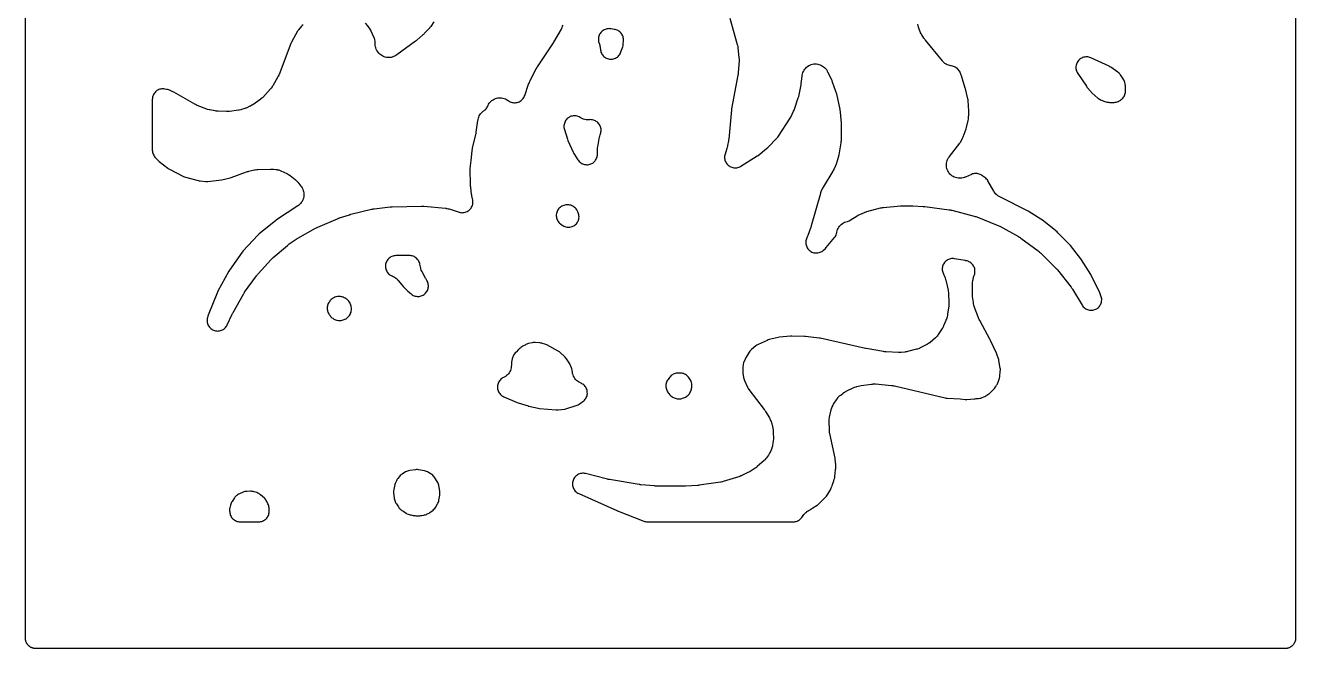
# Model space of a CAD drawing. Header units: millimetres. Extents: x 0 to 300, y 0 to 300.
# Drawn here: x -0.1 to 300.1, y -0.1 to 147.3 of the extents above; entities that cross this region are included whole.
import ezdxf

# ---------------------------------------------------------------- set-up
doc = ezdxf.new("R2010")
doc.units = ezdxf.units.MM
doc.layers.add('CUT', color=7, linetype='CONTINUOUS')

msp = doc.modelspace()

# ---------------------------------------------------------------- linework, layer by layer
at = {"layer": 'CUT'}
for points in [[(300.1485, 297.0131), (300.1485, 2.4114), (300.1339, 2.114), (300.1297, 2.0799), (300.102, 1.893), (300.1003, 1.8816), (300.099, 1.8729), (300.0988, 1.8714), (300.0917, 1.8394), (300.0401, 1.6336), (300.0303, 1.6036), (300.0302, 1.6033), (299.9584, 1.4029), (299.9456, 1.3737), (299.8932, 1.2629), (299.8922, 1.2608), (299.8547, 1.1814), (299.8388, 1.1531), (299.838, 1.1519), (299.8352, 1.1471), (299.8173, 1.1173), (299.7299, 0.9714), (299.7105, 0.9436), (299.6986, 0.9275), (299.6934, 0.9206), (299.6729, 0.8929), (299.5852, 0.7747), (299.562, 0.7475), (299.5181, 0.6991), (299.5145, 0.6951), (299.5139, 0.6945), (299.4969, 0.6757), (299.4223, 0.5933), (299.4104, 0.5818), (299.3946, 0.5666), (299.3171, 0.4964), (299.3158, 0.4953), (299.3012, 0.482), (299.2426, 0.4289), (299.2253, 0.4152), (299.2098, 0.4029), (299.0526, 0.2863), (299.0501, 0.2845), (299.0501, 0.2844), (299.048, 0.2829), (299.0479, 0.2828), (299.0096, 0.2581), (298.9887, 0.2456), (298.9747, 0.2372), (298.9376, 0.215), (298.8402, 0.1566), (298.7957, 0.1337), (298.6213, 0.0513), (298.5703, 0.031), (298.3936, -0.0322), (298.3417, -0.0472), (298.3357, -0.0489), (298.3186, -0.0532), (298.2281, -0.0759), (298.2192, -0.0781), (298.159, -0.0932), (298.0987, -0.1043), (298.0942, -0.1052), (297.9198, -0.131), (297.8482, -0.1372), (297.5872, -0.15), (297.0119, -0.15), (2.9618, -0.15), (2.4114, -0.15), (2.2186, -0.1405), (2.1042, -0.1348), (2.0883, -0.1324), (2.0591, -0.1281), (1.9774, -0.116), (1.9747, -0.1156), (1.8619, -0.0988), (1.7975, -0.0826), (1.778, -0.0777), (1.7689, -0.0755), (1.7343, -0.0668), (1.6243, -0.0392), (1.4997, 0.0054), (1.3937, 0.0434), (1.3382, 0.0697), (1.3008, 0.0874), (1.2913, 0.0919), (1.2733, 0.1004), (1.1723, 0.1482), (1.0572, 0.2172), (0.9622, 0.2742), (0.9402, 0.2906), (0.9193, 0.306), (0.8936, 0.3251), (0.8534, 0.3549), (0.7655, 0.4202), (0.7062, 0.4739), (0.6886, 0.4899), (0.6742, 0.5029), (0.664, 0.5122), (0.584, 0.5848), (0.5825, 0.5864), (0.577, 0.5925), (0.5754, 0.5943), (0.4907, 0.6877), (0.4195, 0.7663), (0.4166, 0.7702), (0.4163, 0.7706), (0.3809, 0.8184), (0.3353, 0.8799), (0.2736, 0.9631), (0.1992, 1.0873), (0.1477, 1.1732), (0.0961, 1.2823), (0.0847, 1.3065), (0.0838, 1.3085), (0.0837, 1.3086), (0.043, 1.3947), (-0.0101, 1.543), (-0.0395, 1.6253), (-0.058, 1.6991), (-0.0629, 1.7187), (-0.0679, 1.7388), (-0.0812, 1.7918), (-0.099, 1.863), (-0.129, 2.065), (-0.135, 2.1053), (-0.15, 2.4114), (-0.15, 2.9225), (-0.15, 297)], [(65.4905, 147.4019), (65.3097, 147.2394), (65.1456, 147.0601), (64.45, 146.2219), (64.3172, 146.0467), (64.2003, 145.8605), (62.7608, 143.3273), (62.6724, 143.1568), (62.5973, 142.98), (59.8232, 135.6778), (59.7681, 135.541), (59.7577, 135.5166), (59.6315, 135.2497), (59.6193, 135.2262), (59.5484, 135.0967), (58.3254, 132.9635), (58.2161, 132.7846), (58.1957, 132.7532), (57.948, 132.4151), (57.9242, 132.3863), (57.7866, 132.2281), (55.9548, 130.2391), (55.8082, 130.0885), (55.7813, 130.0624), (55.4639, 129.7872), (55.4343, 129.7643), (55.2645, 129.6404), (53.5885, 128.488), (53.4443, 128.3937), (53.4182, 128.3775), (53.1177, 128.2092), (53.0901, 128.1954), (52.9344, 128.1218), (52.1844, 127.7882), (52.0256, 127.7219), (51.9167, 127.6793), (51.755, 127.6203), (50.9737, 127.3556), (50.8005, 127.3015), (50.7693, 127.2926), (50.4161, 127.2099), (50.3842, 127.204), (50.205, 127.1756), (48.0931, 126.8927), (47.9283, 126.8744), (47.8987, 126.8717), (47.5675, 126.8569), (47.5378, 126.8569), (47.372, 126.8605), (45.4088, 126.9465), (45.1562, 126.9661), (44.9853, 126.9852), (44.7346, 127.0219), (43.4677, 127.251), (43.2946, 127.2866), (43.2638, 127.2936), (42.9235, 127.389), (42.8935, 127.399), (42.7271, 127.4586), (40.4778, 128.3245), (40.3447, 128.3787), (40.321, 128.3889), (40.0615, 128.5124), (40.0386, 128.5244), (39.9126, 128.5935), (34.9589, 131.4356), (34.7011, 131.5643), (33.7301, 131.9812), (33.4807, 132.0729), (33.223, 132.1377), (32.8292, 132.2146), (32.5868, 132.2497), (32.3423, 132.2609), (32.0977, 132.2482), (31.8556, 132.2115), (31.6183, 132.1514), (31.3879, 132.0684), (31.1668, 131.9632), (30.9571, 131.8369), (30.7606, 131.6907), (30.5795, 131.5259), (30.4153, 131.3443), (30.2697, 131.1474), (30.1441, 130.9373), (30.0396, 130.7158), (29.9572, 130.4852), (29.8978, 130.2477), (29.862, 130.0055), (29.85, 129.7609), (29.85, 122.2696), (29.85, 118.025), (29.85, 117.7875), (29.8634, 117.5286), (29.9037, 117.2724), (29.9702, 117.0217), (30.0623, 116.7793), (30.1791, 116.5478), (30.3192, 116.3296), (30.4811, 116.127), (31.1602, 115.3627), (31.3178, 115.2007), (31.4893, 115.0537), (33.4924, 113.4876), (33.688, 113.3493), (33.8959, 113.2303), (37.2327, 111.5277), (37.4695, 111.4219), (37.716, 111.3413), (40.6916, 110.5362), (40.9157, 110.4864), (41.1435, 110.4575), (42.4857, 110.3492), (42.7227, 110.3413), (42.9594, 110.356), (46.2349, 110.7154), (46.5947, 110.7818), (48.2854, 111.2239), (48.5097, 111.294), (52.1412, 112.6187), (52.3403, 112.6851), (52.4766, 112.7263), (52.6791, 112.7815), (53.9354, 113.0861), (54.1305, 113.1279), (54.1655, 113.1345), (54.561, 113.1867), (54.5965, 113.1895), (54.7959, 113.1998), (57.8004, 113.2748), (58.06, 113.2723), (58.236, 113.2645), (58.4949, 113.244), (59.1538, 113.1688), (59.3454, 113.1419), (59.3795, 113.1363), (59.7269, 113.0597), (60.0645, 112.9478), (60.0967, 112.9353), (60.2752, 112.8604), (61.6557, 112.2384), (61.7986, 112.1704), (61.8239, 112.1576), (62.0781, 112.0162), (62.3195, 111.8538), (62.3423, 111.8371), (62.4677, 111.7406), (63.6159, 110.8188), (63.7765, 110.6822), (63.8044, 110.6571), (64.1013, 110.3581), (64.1262, 110.33), (64.2616, 110.1684), (64.9827, 109.2571), (65.0927, 109.1109), (65.1117, 109.0843), (65.2937, 108.8015), (65.4338, 108.5286), (65.5466, 108.2432), (65.6311, 107.9483), (65.6864, 107.6465), (65.7121, 107.3408), (65.7079, 107.034), (65.6738, 106.7291), (65.6101, 106.4289), (65.5175, 106.1364), (65.3968, 105.8543), (65.2492, 105.5853), (65.0761, 105.332), (64.8792, 105.0968), (64.6602, 104.8818), (64.3984, 104.6707), (64.372, 104.6515), (64.2215, 104.5474), (59.2434, 101.279), (59.028, 101.1205), (55.0577, 97.8572), (54.8194, 97.6337), (51.3283, 93.9018), (51.1198, 93.6472), (48.0838, 89.3974), (47.9213, 89.1377), (45.3589, 84.4217), (45.2321, 84.1509), (43.0745, 78.7179), (42.9996, 78.5007), (42.9036, 78.1745), (42.8468, 77.9399), (42.8128, 77.7009), (42.802, 77.4597), (42.8146, 77.2186), (42.8503, 76.9798), (42.909, 76.7456), (42.9899, 76.5182), (43.0924, 76.2996), (43.2155, 76.0919), (43.3581, 75.8971), (43.5187, 75.7169), (43.6961, 75.5531), (43.8884, 75.4071), (44.0938, 75.2804), (44.3106, 75.174), (44.5366, 75.0891), (44.7697, 75.0264), (45.0078, 74.9864), (45.2486, 74.9696), (45.49, 74.9761), (45.7295, 75.0059), (45.9651, 75.0586), (46.1945, 75.1338), (46.4156, 75.2308), (46.6263, 75.3486), (46.8247, 75.4862), (47.0088, 75.6424), (47.1771, 75.8155), (47.3278, 76.0041), (47.4597, 76.2063), (47.5714, 76.4203), (48.7594, 78.9911), (48.8264, 79.1286), (48.8738, 79.221), (48.9463, 79.3557), (51.3801, 83.6619), (51.4878, 83.8407), (51.5643, 83.96), (51.6818, 84.1324), (54.5063, 88.041), (54.6333, 88.2068), (54.7227, 88.317), (54.8587, 88.4755), (57.9705, 91.9029), (58.1303, 92.0684), (58.2421, 92.1774), (58.4118, 92.3327), (61.7756, 95.2294), (61.9345, 95.3588), (62.0447, 95.4437), (62.2104, 95.5642), (63.8769, 96.7084), (64.0155, 96.7991), (64.1111, 96.8586), (64.2536, 96.9432), (68.4606, 99.3144), (68.6551, 99.4166), (68.7891, 99.4821), (68.9892, 99.5728), (73.7717, 101.5725), (73.9073, 101.6262), (74.0002, 101.6608), (74.1378, 101.7091), (76.4527, 102.4718), (76.5909, 102.5143), (76.6853, 102.5415), (76.825, 102.5787), (81.6987, 103.7772), (81.9274, 103.826), (82.0837, 103.8542), (82.315, 103.8886), (86.0869, 104.3295), (86.2598, 104.3456), (86.3775, 104.3539), (86.551, 104.362), (93.4796, 104.5264), (93.7035, 104.5251), (93.8554, 104.5196), (94.0787, 104.5049), (99.1722, 104.016), (99.3731, 103.9912), (99.4088, 103.9858), (99.8049, 103.904), (99.8398, 103.8948), (100.034, 103.838), (102.3819, 103.0818), (102.6207, 103.0177), (102.8646, 102.9776), (103.1113, 102.9617), (103.3584, 102.9703), (103.6034, 103.0032), (103.844, 103.0602), (104.0778, 103.1406), (104.3024, 103.2438), (104.5158, 103.3686), (104.7158, 103.5139), (104.9005, 103.6782), (105.0681, 103.86), (105.2169, 104.0575), (105.3454, 104.2686), (105.4525, 104.4915), (105.537, 104.7238), (105.5982, 104.9633), (105.6354, 105.2077), (105.6483, 105.4546), (105.6368, 105.7016), (105.6009, 105.9462), (105.4051, 106.9367), (105.3811, 107.0713), (105.3664, 107.163), (105.3472, 107.2983), (105.1351, 109.0252), (105.1166, 109.2155), (105.1074, 109.345), (105.0987, 109.536), (105.0223, 113.3056), (105.0234, 113.4003), (105.1983, 115.3018), (105.4525, 117.6295), (105.4858, 117.8651), (105.5135, 118.0242), (105.5617, 118.2571), (106.3994, 121.7457), (106.445, 121.9872), (106.829, 124.7648), (106.8574, 124.9397), (106.8632, 124.9708), (106.9381, 125.2879), (107.0334, 125.5694), (107.1548, 125.8406), (107.3013, 126.0992), (107.4715, 126.3428), (107.664, 126.5692), (107.877, 126.7764), (108.1086, 126.9627), (108.2216, 127.0371), (108.4242, 127.1858), (108.611, 127.3541), (108.7799, 127.5403), (108.9292, 127.7426), (109.0575, 127.9588), (109.1634, 128.1868), (109.2204, 128.3277), (109.3609, 128.5969), (109.5267, 128.8512), (109.7162, 129.0884), (109.9277, 129.3062), (110.1593, 129.5026), (110.4087, 129.6757), (110.6736, 129.824), (110.9516, 129.9461), (111.2401, 130.0407), (111.5364, 130.1071), (111.8376, 130.1447), (112.1411, 130.153), (112.444, 130.132), (112.7435, 130.0819), (113.0367, 130.0031), (113.321, 129.8965), (113.5936, 129.7629), (113.8521, 129.6037), (114.0218, 129.475), (114.2272, 129.3348), (114.4456, 129.2157), (114.6746, 129.1189), (114.9122, 129.0453), (115.1559, 128.9957), (115.4033, 128.9705), (115.652, 128.97), (115.8995, 128.9943), (116.1434, 129.043), (116.3812, 129.1157), (116.6106, 129.2117), (116.8293, 129.33), (117.0353, 129.4695), (117.2263, 129.6287), (117.4006, 129.8061), (117.5564, 129.9999), (117.6921, 130.2083), (117.8065, 130.4291), (117.8984, 130.6602), (118.8212, 133.3663), (118.9181, 133.6199), (118.99, 133.7895), (119.105, 134.0354), (120.6236, 136.9991), (120.7269, 137.1873), (120.8007, 137.313), (120.9146, 137.4949), (124.6852, 143.1507), (124.7012, 143.175), (124.7041, 143.1794), (124.7684, 143.2838), (126.5774, 146.3902), (126.6752, 146.5757), (126.7572, 146.7687), (126.8686, 147.0652), (126.9586, 147.2816)], [(96.4316, 148.0951), (95.7194, 147.0376), (95.6311, 146.9121), (95.6148, 146.89), (95.4233, 146.6505), (95.4053, 146.6297), (95.3023, 146.516), (94.237, 145.387), (94.0926, 145.242), (93.9918, 145.1463), (93.8397, 145.0094), (92.3843, 143.7704), (92.2749, 143.6808), (92.1995, 143.6213), (92.0868, 143.5359), (87.6339, 140.2902), (87.4819, 140.1851), (87.4543, 140.1669), (87.1613, 139.9948), (86.8799, 139.8649), (86.587, 139.7632), (86.2856, 139.6909), (86.0051, 139.6523), (85.9941, 139.6515), (85.9826, 139.6507), (85.9634, 139.6493), (85.9467, 139.6481), (85.9424, 139.6478), (85.9274, 139.6467), (85.768, 139.6406), (85.522, 139.6466), (85.2217, 139.6829), (84.9263, 139.7478), (84.6386, 139.8409), (84.3611, 139.9611), (84.0964, 140.1075), (83.847, 140.2786), (83.6152, 140.4729), (83.4032, 140.6885), (83.2128, 140.9235), (83.1536, 141.0129), (83.0097, 141.2089), (82.9396, 141.2871), (82.9071, 141.3434), (82.7791, 141.6257), (82.6795, 141.9193), (82.6094, 142.2212), (82.5693, 142.5286), (82.5587, 142.8682), (82.5602, 142.9503), (82.559, 142.9503), (82.5523, 143.2032), (82.5145, 143.4774), (82.4238, 143.9426), (82.3548, 144.2146), (82.2557, 144.4772), (81.6257, 145.8989), (81.5114, 146.1252), (81.3747, 146.3388), (80.9437, 146.9425), (80.7963, 147.1294), (80.2573, 147.7499)], [(166.3909, 148.9791), (168.1609, 142.7318), (168.2013, 142.5765), (168.208, 142.5485), (168.2687, 142.2335), (168.2729, 142.2051), (168.2931, 142.0459), (168.553, 139.5778), (168.5666, 139.4144), (168.5684, 139.3851), (168.5741, 139.0573), (168.5733, 139.0279), (168.5654, 138.8641), (168.3708, 136.0915), (168.3495, 135.8763), (168.3308, 135.7306), (168.297, 135.5169), (166.7963, 127.5174), (166.7644, 127.2898), (166.1171, 120.3874), (166.0991, 120.2305), (166.0846, 120.1242), (166.06, 119.9683), (165.8554, 118.8294), (165.8032, 118.5854), (165.7622, 118.4211), (165.6938, 118.1811), (165.2595, 116.8291), (165.1963, 116.5934), (165.1564, 116.3526), (165.1402, 116.109), (165.1477, 115.865), (165.1791, 115.623), (165.2339, 115.3851), (165.3116, 115.1537), (165.4115, 114.931), (165.5326, 114.7191), (165.6739, 114.5201), (165.8339, 114.3357), (166.0111, 114.1679), (166.2038, 114.0181), (166.4102, 113.8878), (166.6283, 113.7783), (166.8561, 113.6905), (167.0914, 113.6254), (167.3318, 113.5836), (167.5752, 113.5654), (167.8193, 113.571), (168.0616, 113.6004), (168.2999, 113.6533), (168.5319, 113.7291), (168.7554, 113.8273), (168.9682, 113.9467), (172.8385, 116.3744), (173.0548, 116.5266), (175.0922, 118.1279), (175.3462, 118.3572), (177.5711, 120.6622), (177.7253, 120.8377), (177.8625, 121.0269), (180.6567, 125.2849), (180.8258, 125.5863), (181.4805, 126.9684), (181.5846, 127.2236), (182.5805, 130.1116), (182.666, 130.4238), (183.2441, 133.24), (183.2806, 133.473), (183.4743, 135.2586), (183.499, 135.4429), (183.5042, 135.4757), (183.5746, 135.8102), (183.6686, 136.1075), (183.7917, 136.3941), (183.9426, 136.667), (184.1197, 136.9237), (184.3214, 137.1615), (184.5457, 137.3782), (184.7903, 137.5716), (185.0529, 137.7399), (185.3308, 137.8813), (185.6214, 137.9944), (185.9218, 138.0783), (186.229, 138.132), (186.54, 138.1549), (186.8517, 138.147), (187.1611, 138.1083), (187.4652, 138.039), (187.7609, 137.94), (188.0454, 137.8122), (188.3158, 137.6569), (188.5695, 137.4755), (188.8039, 137.2699), (189.0169, 137.0421), (189.2062, 136.7943), (189.3859, 136.5035), (189.4019, 136.4744), (189.4876, 136.3093), (190.3906, 134.4593), (190.4765, 134.2702), (190.5312, 134.1402), (190.6065, 133.9467), (191.411, 131.6962), (191.4849, 131.4661), (191.5301, 131.3084), (191.5891, 131.074), (192.3925, 127.384), (192.4364, 127.1454), (192.4609, 126.9826), (192.4893, 126.7416), (192.7115, 124.1324), (192.7222, 123.9585), (192.7268, 123.8402), (192.7294, 123.6661), (192.7015, 120.1629), (192.6973, 120.0144), (192.6961, 119.9878), (192.6702, 119.6918), (192.6668, 119.6654), (192.6451, 119.5184), (192.1654, 116.6646), (192.1163, 116.4216), (192.0775, 116.2579), (192.0124, 116.0187), (191.674, 114.9199), (191.6177, 114.7513), (191.5767, 114.6377), (191.5124, 114.4719), (191.0476, 113.3526), (190.9913, 113.2239), (190.9808, 113.201), (190.854, 112.9505), (190.8418, 112.9285), (190.7714, 112.8069), (188.4715, 108.9996), (188.3358, 108.7422), (187.9357, 107.8628), (187.8636, 107.687), (187.8052, 107.5064), (185.6534, 99.8808), (185.6161, 99.7568), (185.5892, 99.6728), (185.5475, 99.5499), (184.8465, 97.5941), (184.7742, 97.4082), (184.7604, 97.3753), (184.5868, 97.0164), (184.4901, 96.7884), (184.4164, 96.5519), (184.3665, 96.3092), (184.3409, 96.0628), (184.3398, 95.8151), (184.3632, 95.5685), (184.4109, 95.3255), (184.4824, 95.0883), (184.577, 94.8594), (184.6938, 94.6409), (184.8316, 94.4351), (184.9892, 94.244), (185.1649, 94.0694), (185.357, 93.913), (185.5636, 93.7764), (185.7828, 93.6609), (186.0123, 93.5677), (186.2499, 93.4976), (186.4932, 93.4514), (186.74, 93.4295), (186.9877, 93.4322), (187.2339, 93.4593), (187.4762, 93.5107), (187.7123, 93.5858), (187.9397, 93.6838), (188.1564, 93.804), (188.36, 93.9449), (188.5488, 94.1054), (188.9872, 94.5171), (189.1968, 94.7397), (191.1363, 97.069), (191.2949, 97.2813), (191.43, 97.5093), (191.5403, 97.7502), (191.6245, 98.0015), (191.6815, 98.2602), (191.6949, 98.341), (191.7009, 98.3727), (191.7786, 98.6952), (191.8774, 98.9812), (192.0032, 99.2564), (192.155, 99.5183), (192.3311, 99.7644), (192.5302, 99.9924), (192.7502, 100.2002), (192.9891, 100.3859), (193.2448, 100.5477), (193.5149, 100.6843), (193.7969, 100.7942), (194.174, 100.9009), (194.1735, 100.9026), (194.3585, 100.9564), (194.615, 101.0631), (194.858, 101.1976), (196.4658, 102.2077), (196.7025, 102.3446), (196.8663, 102.4316), (197.1122, 102.5509), (198.1942, 103.0277), (198.3311, 103.0848), (198.3558, 103.0946), (198.6358, 103.1923), (198.6612, 103.2001), (198.8039, 103.2406), (202.0442, 104.0917), (202.1905, 104.127), (202.2168, 104.1328), (202.5131, 104.1857), (202.5398, 104.1894), (202.6893, 104.2068), (206.7069, 104.595), (206.908, 104.6089), (207.0448, 104.6148), (207.2463, 104.6179), (209.4481, 104.5932), (209.5283, 104.5915), (209.5828, 104.5897), (209.6629, 104.5862), (212.1171, 104.4536), (212.268, 104.4424), (212.3703, 104.4327), (212.5206, 104.4154), (218.2802, 103.6349), (218.5006, 103.5983), (218.6495, 103.569), (218.8674, 103.5194), (224.1762, 102.1418), (224.3948, 102.0779), (224.5417, 102.0301), (224.7559, 101.9531), (229.6245, 100.0349), (229.8468, 99.9389), (229.9955, 99.8689), (230.2111, 99.7587), (234.6487, 97.3084), (234.8642, 97.1799), (235.0074, 97.0878), (235.2138, 96.9451), (239.2852, 93.9243), (239.4857, 93.7646), (239.618, 93.6516), (239.8071, 93.4786), (243.4244, 89.935), (243.5943, 89.7573), (243.7056, 89.633), (243.8634, 89.4446), (247.0623, 85.3615), (247.2006, 85.1731), (247.2905, 85.0423), (247.4169, 84.8457), (249.6636, 81.0964), (249.801, 80.8908), (249.9581, 80.6998), (250.1333, 80.5253), (250.3249, 80.3689), (250.531, 80.2322), (250.7496, 80.1165), (250.9785, 80.0231), (251.2156, 79.9526), (251.4585, 79.906), (251.7047, 79.8836), (251.952, 79.8856), (252.1979, 79.912), (252.44, 79.9626), (252.6759, 80.0369), (252.9033, 80.1341), (253.1199, 80.2533), (253.3238, 80.3933), (253.5128, 80.5528), (253.6851, 80.7302), (253.8391, 80.9237), (253.9731, 81.1315), (254.086, 81.3515), (254.1767, 81.5816), (254.2441, 81.8196), (254.2877, 82.063), (254.307, 82.3095), (254.3019, 82.5568), (254.2724, 82.8023), (254.2187, 83.0437), (254.1415, 83.2787), (253.8655, 83.9965), (253.7654, 84.2227), (251.8052, 88.1196), (251.7042, 88.3011), (249.5489, 91.823), (249.378, 92.068), (246.9168, 95.1825), (246.7402, 95.383), (243.9754, 98.2021), (243.766, 98.3927), (240.7318, 100.8554), (240.5183, 101.0107), (237.1756, 103.1824), (236.9387, 103.3185), (230.2404, 106.6942), (230.0788, 106.7806), (230.0503, 106.7968), (229.7658, 106.977), (229.5234, 107.166), (229.3007, 107.3777), (229.0997, 107.6102), (228.9053, 107.8853), (228.8877, 107.9129), (228.7932, 108.0699), (227.4228, 110.4778), (227.2754, 110.7068), (227.1039, 110.9185), (226.9104, 111.1102), (226.6972, 111.2797), (225.9871, 111.7838), (225.7896, 111.9105), (225.5811, 112.0181), (225.3634, 112.1058), (225.1385, 112.1726), (224.9083, 112.218), (224.6748, 112.2416), (224.4402, 112.2433), (224.2064, 112.2229), (223.9756, 112.1807), (223.7497, 112.1171), (223.5308, 112.0325), (222.0939, 111.3985), (221.9226, 111.328), (221.8917, 111.3161), (221.568, 111.2101), (221.2647, 111.1429), (220.9562, 111.106), (220.6456, 111.0998), (220.3359, 111.1242), (220.0301, 111.179), (219.7312, 111.2638), (219.4421, 111.3776), (219.1657, 111.5194), (218.9046, 111.6878), (218.6614, 111.8812), (218.4385, 112.0976), (218.238, 112.3349), (218.0619, 112.5908), (217.9119, 112.8629), (217.7895, 113.1485), (217.6959, 113.4447), (217.632, 113.7487), (217.5984, 114.0576), (217.5954, 114.3682), (217.6231, 114.6777), (217.6811, 114.9829), (217.769, 115.2809), (217.8859, 115.5687), (218.0307, 115.8436), (218.2182, 116.1278), (218.2529, 116.1751), (218.3124, 116.254), (220.7489, 119.399), (220.8696, 119.5689), (220.9757, 119.7484), (221.4333, 120.6015), (221.5802, 120.9302), (222.2633, 122.8122), (222.3487, 123.1005), (222.7312, 124.7506), (222.7851, 125.0843), (222.9211, 126.5503), (222.9317, 126.7628), (222.9242, 126.9754), (222.7295, 129.4736), (222.7063, 129.6706), (222.6675, 129.8651), (222.1, 132.2199), (222.0924, 132.2507), (222.0911, 132.2557), (222.0553, 132.3822), (221.146, 135.3039), (221.1351, 135.3381), (221.1331, 135.3441), (221.0824, 135.4847), (220.838, 136.1041), (220.7349, 136.3315), (220.6096, 136.5474), (220.4634, 136.7498), (220.2977, 136.9366), (220.1142, 137.106), (219.9148, 137.2562), (219.7013, 137.3857), (219.476, 137.4933), (219.2411, 137.5779), (218.9989, 137.6387), (218.7519, 137.675), (218.6711, 137.6827), (218.3678, 137.7424), (218.0719, 137.8315), (217.7861, 137.9493), (217.5132, 138.0946), (217.256, 138.2659), (217.0168, 138.4617), (216.7769, 138.701), (216.7548, 138.7254), (216.6342, 138.8648), (212.6307, 143.7329), (212.4795, 143.9297), (212.3813, 144.0666), (212.2435, 144.2729), (211.7582, 145.0541), (211.6719, 145.2003), (211.6571, 145.2268), (211.5048, 145.5301), (211.4924, 145.5578), (211.4268, 145.7143), (211.0645, 146.6353), (210.9954, 146.8259), (210.984, 146.8602), (210.8858, 147.2196), (210.8271, 147.5874)]]:
    msp.add_lwpolyline(points, dxfattribs=at)
for points in [[(137.357, 146.4507), (137.1144, 146.3929), (136.8788, 146.3112), (136.6525, 146.2064), (136.4377, 146.0796), (136.2367, 145.932), (136.0514, 145.7652), (135.8836, 145.5807), (135.735, 145.3804), (135.6071, 145.1663), (135.5012, 144.9405), (135.4183, 144.7053), (135.3593, 144.463), (135.3247, 144.216), (135.3148, 143.9668), (135.3299, 143.7179), (135.3696, 143.4717), (135.4338, 143.2307), (135.4952, 143.0389), (135.5552, 142.8346), (135.6231, 142.5676), (135.6625, 142.3849), (135.7107, 142.1136), (135.8091, 141.4096), (135.8557, 141.1655), (135.9263, 140.9272), (136.0202, 140.6972), (136.1365, 140.4775), (136.2739, 140.2706), (136.4313, 140.0783), (136.607, 139.9025), (136.7992, 139.7451), (137.0062, 139.6075), (137.2257, 139.4912), (137.4558, 139.3972), (137.694, 139.3265), (137.9381, 139.2799), (138.1856, 139.2577), (138.434, 139.2601), (138.681, 139.2872), (138.9241, 139.3387), (139.1609, 139.4141), (139.389, 139.5126), (139.6063, 139.6333), (139.8104, 139.775), (139.9995, 139.9362), (140.1717, 140.1154), (140.3252, 140.3108), (140.4585, 140.5204), (140.5704, 140.7423), (140.6597, 140.9742), (141.0709, 142.2235), (141.1467, 142.51), (141.188, 142.8035), (141.2551, 143.6333), (141.263, 143.8724), (141.2479, 144.1112), (141.2101, 144.3474), (141.1499, 144.5789), (141.0679, 144.8036), (140.9648, 145.0195), (140.8414, 145.2244), (140.6991, 145.4167), (140.5391, 145.5945), (140.3627, 145.7562), (140.1718, 145.9002), (139.9679, 146.0254), (139.753, 146.1305), (139.5291, 146.2146), (139.2981, 146.2769), (139.0622, 146.3169), (138.6802, 146.3629), (138.3482, 146.4354), (138.1022, 146.4764), (137.8534, 146.4927), (137.6041, 146.4841)], [(250.7833, 139.8084), (250.5336, 139.8043), (250.2856, 139.7754), (250.0416, 139.7218), (249.8043, 139.6442), (249.5758, 139.5433), (249.3586, 139.4201), (249.1547, 139.2758), (248.9663, 139.1119), (248.7951, 138.93), (248.643, 138.732), (248.5113, 138.5198), (248.4015, 138.2954), (248.3147, 138.0613), (248.2516, 137.8197), (248.2129, 137.5729), (248.1991, 137.3236), (248.2102, 137.0741), (248.2461, 136.8269), (248.3065, 136.5846), (248.3908, 136.3495), (248.4981, 136.124), (248.6274, 135.9103), (250.6838, 132.8662), (250.8297, 132.6715), (251.72, 131.5959), (251.8483, 131.4525), (251.9872, 131.3194), (253.3779, 130.0865), (253.5635, 129.9371), (253.7625, 129.806), (253.9731, 129.6945), (254.1933, 129.6035), (255.3154, 129.2016), (255.521, 129.1378), (255.7314, 129.0919), (255.9449, 129.0642), (256.16, 129.0551), (257.2195, 129.0558), (257.4806, 129.0696), (257.7389, 129.1106), (257.9915, 129.1784), (258.2356, 129.2722), (258.4686, 129.391), (258.6878, 129.5335), (258.891, 129.6981), (259.1195, 129.9039), (259.2905, 130.0735), (259.4444, 130.2589), (259.5798, 130.4582), (259.6953, 130.6696), (259.79, 130.8911), (259.8629, 131.1208), (259.9133, 131.3564), (259.9409, 131.5957), (259.9452, 131.8366), (259.9118, 132.9481), (259.891, 133.2033), (259.8443, 133.455), (259.7667, 133.7792), (259.7048, 133.9944), (259.624, 134.2033), (259.5248, 134.404), (259.408, 134.5951), (258.77, 135.5411), (258.632, 135.7266), (258.4775, 135.8985), (258.3077, 136.0554), (258.1243, 136.196), (256.4442, 137.3639), (256.2604, 137.4801), (256.0673, 137.5799), (251.7491, 139.5786), (251.5175, 139.672), (251.2777, 139.7419), (251.0322, 139.7875)], [(130.3325, 125.7928), (130.0954, 125.8458), (129.8542, 125.8755), (129.6112, 125.8816), (129.3689, 125.8642), (129.1293, 125.8232), (128.8949, 125.7593), (128.6678, 125.6728), (128.4501, 125.5647), (128.244, 125.436), (128.0513, 125.2879), (127.874, 125.1218), (127.7136, 124.9392), (127.5716, 124.7419), (127.4495, 124.5318), (127.3484, 124.3108), (127.2692, 124.0811), (127.2127, 123.8447), (127.1795, 123.604), (127.1697, 123.3612), (127.1836, 123.1186), (127.2209, 122.8784), (127.2814, 122.6431), (127.996, 120.3347), (128.1116, 120.0321), (129.388, 117.2479), (129.5473, 116.954), (130.4863, 115.4686), (130.6288, 115.266), (130.7908, 115.0785), (130.9705, 114.9079), (131.1662, 114.756), (131.376, 114.6242), (131.5978, 114.5138), (131.8294, 114.4259), (132.0686, 114.3614), (132.313, 114.3208), (132.5603, 114.3046), (132.8079, 114.313), (133.0534, 114.3459), (133.2945, 114.4029), (133.5288, 114.4835), (133.754, 114.5869), (133.9678, 114.712), (134.1682, 114.8577), (134.3531, 115.0226), (134.5209, 115.2049), (134.6697, 115.4029), (134.7983, 115.6147), (134.9052, 115.8382), (134.9895, 116.0712), (135.0504, 116.3113), (135.0871, 116.5563), (135.0995, 116.8038), (135.0997, 117.7826), (135.1035, 117.9508), (135.1049, 117.9809), (135.1351, 118.316), (135.1392, 118.3458), (135.1655, 118.512), (135.5987, 120.896), (135.6331, 121.0633), (135.6399, 121.0931), (135.7239, 121.3956), (135.7943, 121.5814), (135.8691, 121.8123), (135.9212, 122.0494), (135.95, 122.2904), (135.9554, 122.5331), (135.9372, 122.7751), (135.8956, 123.0142), (135.831, 123.2482), (135.744, 123.4748), (135.6354, 123.6919), (135.5063, 123.8974), (135.3579, 124.0895), (135.1916, 124.2663), (135.0089, 124.4261), (134.8116, 124.5674), (134.6015, 124.6889), (134.3806, 124.7895), (134.151, 124.8682), (133.9148, 124.9242), (133.6743, 124.9571), (133.4318, 124.9665), (133.1895, 124.9524), (132.9973, 124.9318), (132.6978, 124.9283), (132.3993, 124.9533), (132.1045, 125.0067), (131.8161, 125.0878), (131.5367, 125.196), (131.2689, 125.3303), (130.9978, 125.5003), (130.7859, 125.6193), (130.5635, 125.7171)], [(126.8792, 104.6036), (126.6563, 104.4947), (126.4453, 104.3642), (126.2482, 104.2134), (126.067, 104.0438), (125.9036, 103.8572), (125.7594, 103.6552), (125.636, 103.4399), (125.5345, 103.2135), (125.456, 102.9781), (125.4012, 102.7361), (125.3707, 102.4899), (125.3647, 102.2418), (125.3833, 101.9944), (125.4264, 101.75), (125.4935, 101.5112), (125.5839, 101.2801), (125.6968, 101.0591), (125.831, 100.8505), (125.9853, 100.6561), (126.1581, 100.478), (126.3476, 100.3179), (126.7195, 100.0343), (126.9249, 99.8932), (127.1433, 99.7733), (127.3725, 99.6758), (127.6104, 99.6015), (127.8545, 99.5513), (128.1023, 99.5256), (128.3515, 99.5247), (128.5995, 99.5486), (128.8439, 99.5971), (129.0823, 99.6697), (129.3122, 99.7657), (129.5315, 99.884), (129.7379, 100.0237), (129.9293, 100.1831), (130.104, 100.3608), (130.26, 100.5551), (130.396, 100.7639), (130.5105, 100.9852), (130.6024, 101.2168), (130.6709, 101.4564), (130.7151, 101.7016), (130.7347, 101.95), (130.7294, 102.1991), (130.6994, 102.4464), (130.6449, 102.6896), (130.5665, 102.9261), (130.4649, 103.1536), (130.3172, 103.4446), (130.1925, 103.6624), (130.0466, 103.8666), (129.881, 104.0551), (129.6973, 104.2261), (129.4973, 104.3779), (129.2832, 104.5088), (129.057, 104.6175), (128.821, 104.7031), (128.5777, 104.7645), (128.3294, 104.8013), (128.0787, 104.8129), (127.9218, 104.8045), (127.9217, 104.8063), (127.9196, 104.8061), (127.8447, 104.8056), (127.597, 104.7914), (127.3519, 104.7527), (127.1119, 104.6899)], [(87.8226, 87.1189), (87.8449, 87.0944), (87.9662, 86.9537), (89.2163, 85.4305), (89.4531, 85.1795), (89.8814, 84.7841), (89.9222, 84.7414), (90.2992, 84.3985), (90.9366, 83.8101), (91.1245, 83.653), (91.327, 83.515), (91.5419, 83.3974), (91.7674, 83.3015), (92.0011, 83.2281), (92.2409, 83.1779), (92.4845, 83.1515), (92.7295, 83.149), (92.9735, 83.1705), (93.2143, 83.2158), (93.4495, 83.2844), (93.6768, 83.3758), (93.8941, 83.4889), (94.0993, 83.6228), (94.2904, 83.7761), (94.4656, 83.9474), (94.6231, 84.135), (94.7616, 84.3371), (94.8796, 84.5518), (94.976, 84.777), (95.0499, 85.0106), (95.1006, 85.2503), (95.1276, 85.4938), (95.1306, 85.7388), (95.1097, 85.9829), (95.0649, 86.2237), (94.9968, 86.4591), (94.9059, 86.6866), (94.7933, 86.9042), (94.6599, 87.1096), (94.5806, 87.2195), (94.4859, 87.3605), (94.4141, 87.4754), (93.643, 88.9572), (93.5743, 89.0961), (93.5625, 89.1213), (93.4523, 89.384), (93.3642, 89.6549), (93.3567, 89.6816), (93.318, 89.8316), (93.1583, 90.5077), (93.1152, 90.7473), (93.0621, 90.9788), (92.9872, 91.2041), (92.8914, 91.4214), (92.7753, 91.6286), (92.6401, 91.8238), (92.487, 92.0053), (92.3174, 92.1715), (92.1328, 92.3208), (91.9348, 92.4519), (91.7253, 92.5637), (91.5061, 92.6551), (91.2793, 92.7253), (91.0468, 92.7736), (90.8108, 92.7997), (90.2556, 92.8344), (90.2186, 92.8364), (90.2118, 92.8367), (90.0557, 92.8393), (89.0196, 92.8239), (88.8909, 92.8259), (88.6903, 92.8191), (87.4419, 92.8006), (87.198, 92.785), (86.9567, 92.7457), (86.7205, 92.683), (86.4915, 92.5976), (86.2719, 92.4902), (86.0639, 92.3618), (85.8694, 92.2138), (85.6903, 92.0475), (85.5283, 91.8645), (85.3849, 91.6665), (85.2615, 91.4555), (85.1594, 91.2334), (85.0794, 91.0025), (85.0224, 90.7648), (84.9888, 90.5227), (84.979, 90.2785), (84.9932, 90.0345), (85.0311, 89.793), (85.0923, 89.5564), (85.1765, 89.3269), (85.2826, 89.1067), (85.4097, 88.8979), (85.5566, 88.7026), (85.7218, 88.5225), (85.9039, 88.3594), (86.101, 88.2149), (86.3113, 88.0903), (86.5327, 87.9868), (86.8052, 87.8754), (87.0804, 87.7296), (87.3398, 87.5573), (87.5809, 87.3601)], [(131.3208, 41.2959), (131.0778, 41.2482), (130.8406, 41.1766), (130.6118, 41.082), (130.3934, 40.9651), (130.1877, 40.8272), (129.9966, 40.6697), (129.822, 40.494), (129.6657, 40.3019), (129.5292, 40.0953), (129.4137, 39.8761), (129.3206, 39.6467), (129.2505, 39.4091), (129.2044, 39.1658), (129.1825, 38.9191), (129.1852, 38.6714), (129.2123, 38.4252), (129.2637, 38.1829), (129.3388, 37.9469), (129.4368, 37.7195), (129.5569, 37.5029), (129.6979, 37.2992), (129.8583, 37.1105), (130.0366, 36.9386), (130.231, 36.7852), (130.4396, 36.6517), (130.6605, 36.5396), (139.7076, 32.4957), (139.7711, 32.4684), (139.7852, 32.4626), (139.8324, 32.4436), (146.0341, 30.0213), (146.2545, 29.9469), (146.4809, 29.8932), (146.7113, 29.8608), (146.9437, 29.85), (173.9147, 29.85), (176.5601, 29.85), (181.4058, 29.85), (181.6422, 29.8612), (181.8765, 29.8947), (182.1066, 29.9502), (182.3304, 30.0273), (182.5459, 30.1251), (182.7512, 30.2429), (182.9445, 30.3796), (183.1239, 30.5339), (183.2879, 30.7046), (183.4351, 30.8899), (183.5641, 31.0884), (183.7177, 31.3512), (183.896, 31.5979), (184.0974, 31.8263), (184.3198, 32.0341), (184.5846, 32.2372), (184.6113, 32.2557), (184.7629, 32.3555), (184.8857, 32.432), (185.1529, 32.5581), (185.3729, 32.6757), (185.58, 32.8147), (185.9932, 33.1227), (187.0155, 33.7603), (187.1855, 33.8763), (187.3454, 34.0059), (187.4941, 34.1482), (189.2212, 35.9433), (189.3904, 36.1383), (189.5385, 36.3498), (190.0443, 37.1574), (190.1773, 37.3984), (190.283, 37.6525), (190.3649, 37.8845), (190.5639, 38.3226), (190.6863, 38.6515), (190.9401, 39.5149), (191.0943, 39.952), (191.1758, 40.2355), (191.2234, 40.5266), (191.3889, 42.1266), (191.4021, 42.1955), (191.4392, 42.4688), (191.4438, 42.6573), (191.4551, 42.7674), (191.4684, 43.0355), (191.4528, 43.3034), (191.2982, 44.6805), (191.2589, 44.9224), (190.015, 50.7625), (189.9837, 50.9275), (189.9788, 50.9572), (189.9385, 51.2905), (189.9362, 51.3205), (189.9273, 51.4882), (189.8604, 53.6687), (189.8589, 53.8276), (189.8592, 53.856), (189.875, 54.1476), (189.9154, 54.4368), (189.9205, 54.4647), (189.9524, 54.6203), (190.3342, 56.3005), (190.386, 56.5023), (190.3954, 56.5348), (190.4891, 56.8012), (190.5713, 57.0142), (190.5871, 57.0516), (190.7897, 57.4605), (190.8099, 57.4958), (190.9295, 57.6903), (191.7686, 58.966), (191.8288, 59.0478), (191.9399, 59.1913), (191.9603, 59.2165), (192.1831, 59.4648), (192.4288, 59.6905), (192.4537, 59.7112), (192.596, 59.8239), (193.2225, 60.2962), (193.3723, 60.4035), (193.3995, 60.422), (193.7139, 60.6137), (193.7428, 60.6295), (193.9067, 60.7135), (195.7038, 61.5804), (195.8715, 61.6563), (195.9018, 61.6691), (196.2472, 61.7957), (196.2786, 61.8055), (196.4556, 61.8559), (197.4703, 62.1184), (199.8751, 62.4161), (200.104, 62.4374), (200.2598, 62.447), (200.4896, 62.4542), (200.7754, 62.4544), (200.8397, 62.45), (204.6449, 62.1003), (204.9053, 62.0672), (205.0811, 62.0385), (205.3385, 61.9872), (217.3005, 59.1654), (217.5183, 59.1241), (217.7388, 59.1023), (220.8647, 58.9324), (221.9929, 58.7987), (222.2254, 58.7821), (222.4584, 58.7872), (224.1684, 58.9047), (224.389, 58.9297), (224.6064, 58.9742), (224.7683, 59.0149), (224.8105, 59.0214), (225.2043, 59.0388), (225.4823, 59.0667), (225.7555, 59.1254), (226.0204, 59.2143), (226.4436, 59.3831), (226.6843, 59.4943), (226.9119, 59.6303), (227.6208, 60.1067), (227.7863, 60.2281), (227.9413, 60.3627), (228.0848, 60.5096), (228.0979, 60.5241), (228.5043, 60.8802), (228.6607, 61.0297), (228.8036, 61.1921), (228.9319, 61.3663), (229.2068, 61.7754), (229.211, 61.7805), (229.2411, 61.8265), (229.4506, 62.1383), (229.5618, 62.3201), (229.6572, 62.5106), (229.7359, 62.7086), (229.8794, 63.1198), (229.9768, 63.3328), (230.0759, 63.5849), (230.1471, 63.8462), (230.1897, 64.1138), (230.3364, 65.5259), (230.3495, 65.7486), (230.3428, 65.9716), (230.3161, 66.1931), (230.0175, 67.9944), (229.9724, 68.2082), (229.9088, 68.4172), (229.5276, 69.4977), (229.4374, 69.719), (228.0264, 72.7575), (228.0133, 72.7852), (228.0109, 72.7902), (227.9522, 72.905), (225.4857, 77.4348), (225.3643, 77.6784), (225.2879, 77.8467), (225.1845, 78.0987), (224.1861, 80.8054), (224.1196, 81.0024), (224.1087, 81.0378), (224.0089, 81.4413), (224.002, 81.4777), (223.9691, 81.683), (223.7778, 83.1286), (223.7525, 83.3912), (223.7415, 83.5698), (223.7347, 83.8335), (223.7561, 86.1698), (223.765, 86.3958), (223.7678, 86.436), (223.8264, 86.8842), (223.834, 86.9237), (223.8834, 87.1444), (224.0369, 87.7445), (224.0823, 87.9065), (224.091, 87.9353), (224.2126, 88.2788), (224.2828, 88.5129), (224.3298, 88.7526), (224.3532, 88.9958), (224.3527, 89.2401), (224.3284, 89.4833), (224.2804, 89.7228), (224.2093, 89.9566), (224.1158, 90.1823), (224.0006, 90.3977), (223.865, 90.6009), (223.7101, 90.7899), (223.5376, 90.9629), (223.349, 91.1182), (223.1461, 91.2544), (222.931, 91.3701), (222.7055, 91.4643), (222.472, 91.536), (222.243, 91.5942), (222.2068, 91.6031), (222.2002, 91.6047), (222.0465, 91.6363), (219.528, 92.0719), (219.286, 92.1017), (219.0422, 92.1078), (218.799, 92.0901), (218.5587, 92.0487), (218.3235, 91.9842), (218.0958, 91.8971), (217.8776, 91.7882), (217.6711, 91.6586), (217.4782, 91.5094), (217.3007, 91.3422), (217.1404, 91.1585), (216.9987, 90.9601), (216.8771, 90.7487), (216.7766, 90.5266), (216.6982, 90.2957), (216.6427, 90.0583), (216.6105, 89.8165), (216.6021, 89.5729), (216.6175, 89.3295), (216.6565, 89.0888), (216.7187, 88.8531), (216.8037, 88.6245), (217.2104, 87.6746), (217.2718, 87.5219), (217.2822, 87.4943), (217.3847, 87.1816), (217.3926, 87.1532), (217.4335, 86.9938), (217.9855, 84.6246), (218.02, 84.4604), (218.0255, 84.4309), (218.0721, 84.0986), (218.0749, 84.0688), (218.087, 83.9014), (218.1989, 81.662), (218.2036, 81.4849), (218.2036, 81.4532), (218.1879, 81.0994), (218.1849, 81.0679), (218.1645, 80.8919), (217.8909, 78.937), (217.8558, 78.7292), (217.8485, 78.6923), (217.7437, 78.2843), (217.7323, 78.2485), (217.6628, 78.0495), (217.0218, 76.3665), (216.9437, 76.1772), (216.9288, 76.1438), (216.7423, 75.7795), (216.7239, 75.7479), (216.616, 75.5739), (215.6829, 74.1571), (215.5876, 74.0192), (215.57, 73.9949), (215.3782, 73.7538), (215.1657, 73.5307), (215.1441, 73.5099), (215.0206, 73.3966), (213.7585, 72.2893), (213.6384, 72.1882), (213.6165, 72.1706), (213.3844, 71.9991), (213.1388, 71.8476), (213.1143, 71.8338), (212.9757, 71.7599), (211.3964, 70.9597), (211.2087, 70.8711), (211.1749, 70.8562), (210.7863, 70.7107), (210.7509, 70.6997), (210.5511, 70.6433), (208.3997, 70.0996), (208.2644, 70.0681), (208.24, 70.0629), (207.9663, 70.0149), (207.9417, 70.0115), (207.8036, 69.9952), (206.8714, 69.9024), (206.7321, 69.8911), (206.7071, 69.8896), (206.4279, 69.8826), (206.4029, 69.883), (206.2633, 69.8873), (203.3618, 70.0318), (203.1287, 70.0507), (202.971, 70.0684), (202.7396, 70.1018), (198.6568, 70.8215), (198.5748, 70.8369), (198.5192, 70.8479), (198.4376, 70.8652), (187.7534, 73.2427), (187.5209, 73.283), (184.2811, 73.6886), (184.0383, 73.7071), (181.0785, 73.7873), (180.7681, 73.7764), (178.1679, 73.5228), (177.8093, 73.4612), (175.6573, 72.928), (175.4195, 72.8564), (175.1901, 72.7616), (173.0801, 71.7642), (172.8124, 71.617), (172.5646, 71.4382), (171.512, 70.5762), (171.3212, 70.4027), (171.1493, 70.2106), (170.9981, 70.0018), (170.2254, 68.8097), (170.0888, 68.571), (169.9792, 68.3188), (169.645, 67.4174), (169.562, 67.1477), (169.51, 66.8703), (169.4895, 66.5889), (169.4703, 65.3984), (169.4746, 65.2062), (169.4936, 65.0148), (169.6388, 63.9673), (169.6822, 63.7354), (169.7472, 63.5087), (169.8334, 63.2891), (170.5597, 61.6666), (170.6959, 61.4049), (170.862, 61.1611), (174.5015, 56.4432), (174.6397, 56.2519), (174.7294, 56.1192), (174.8553, 55.9196), (175.7299, 54.4308), (175.8534, 54.203), (175.9318, 54.0456), (176.0392, 53.8098), (176.1426, 53.5604), (176.2129, 53.3775), (176.2246, 53.3445), (176.336, 52.9689), (176.3442, 52.9348), (176.385, 52.7432), (176.603, 51.5712), (176.6286, 51.415), (176.6326, 51.387), (176.664, 51.0721), (176.6656, 51.0438), (176.6714, 50.8857), (176.6908, 49.5903), (176.6898, 49.4311), (176.689, 49.4026), (176.6668, 49.0851), (176.6636, 49.0568), (176.6424, 48.899), (176.5008, 47.9915), (176.46, 47.7731), (176.4516, 47.7344), (176.3317, 47.3068), (176.3188, 47.2694), (176.2401, 47.0616), (175.9891, 46.4543), (175.8971, 46.2494), (175.8797, 46.2135), (175.6599, 45.8221), (175.6383, 45.7885), (175.5112, 45.6033), (175.0548, 44.9794), (174.9371, 44.8268), (174.9154, 44.8001), (174.6572, 44.5141), (174.6328, 44.4897), (174.4931, 44.357), (172.8869, 42.9089), (172.7706, 42.8084), (172.7494, 42.7908), (172.5051, 42.6044), (172.4825, 42.5886), (172.3548, 42.5031), (171.2216, 41.7772), (171.021, 41.6573), (170.8823, 41.5802), (170.6746, 41.4731), (169.3802, 40.8558), (169.1359, 40.7497), (168.9677, 40.6837), (168.7165, 40.5953), (164.796, 39.3699), (164.6568, 39.3294), (164.6317, 39.3226), (164.3493, 39.2578), (164.3237, 39.2529), (164.1808, 39.2287), (159.1497, 38.4771), (158.9946, 38.4573), (158.889, 38.446), (158.7333, 38.4326), (155.942, 38.2511), (155.8045, 38.2447), (155.7111, 38.242), (155.5735, 38.2407), (148.9723, 38.2966), (148.8207, 38.3009), (148.7178, 38.306), (148.5665, 38.3165), (145.334, 38.6061), (145.1949, 38.6212), (145.1005, 38.6332), (144.9621, 38.6534), (137.9035, 39.8214), (137.7414, 39.8519), (137.6317, 39.8751), (137.471, 39.9127), (132.304, 41.243), (132.0613, 41.2928), (131.815, 41.3184), (131.5673, 41.3194)], [(72.5069, 77.9884), (72.6097, 77.9205), (72.7981, 77.8075), (72.9958, 77.7115), (73.2011, 77.6332), (73.4124, 77.5732), (73.5631, 77.5375), (73.8375, 77.4885), (74.1156, 77.4704), (74.394, 77.4833), (74.5254, 77.4968), (74.7518, 77.5305), (74.9743, 77.5849), (75.1908, 77.6593), (75.3996, 77.7532), (75.4475, 77.7775), (75.6499, 77.8921), (75.8408, 78.025), (76.0185, 78.175), (76.1815, 78.341), (76.2902, 78.4625), (76.4607, 78.6753), (76.607, 78.9054), (76.7273, 79.1501), (76.7478, 79.1981), (76.8369, 79.4419), (76.9003, 79.6936), (76.9373, 79.9506), (76.9414, 79.9961), (76.9517, 80.245), (76.9371, 80.4938), (76.8978, 80.7398), (76.8704, 80.8696), (76.8129, 81.0909), (76.7356, 81.306), (76.6388, 81.5131), (76.5989, 81.5893), (76.4623, 81.8192), (76.3019, 82.0333), (76.1196, 82.2289), (76.0397, 82.306), (75.8533, 82.4687), (75.6517, 82.6122), (75.4369, 82.7351), (75.2319, 82.8393), (74.9869, 82.9476), (74.7317, 83.0292), (74.4692, 83.083), (74.3487, 83.101), (74.1, 83.1256), (73.8501, 83.1252), (73.6014, 83.0998), (73.3565, 83.0498), (73.2405, 83.02), (73.007, 82.9476), (72.7816, 82.8528), (72.5666, 82.7364), (72.364, 82.5995), (72.1757, 82.4435), (72.0036, 82.2699), (71.8492, 82.0803), (71.7188, 81.903), (71.5785, 81.6905), (71.4606, 81.4647), (71.3662, 81.2282), (71.2964, 80.9833), (71.2724, 80.8792), (71.23, 80.6453), (71.2101, 80.4085), (71.2127, 80.1708), (71.2379, 79.9345), (71.2854, 79.7016), (71.3548, 79.4743), (71.4455, 79.2546), (71.5566, 79.0446), (71.6872, 78.846), (71.8644, 78.6026), (72.0038, 78.4281), (72.1582, 78.2667), (72.3263, 78.1198)], [(112.0925, 63.3851), (111.9355, 63.1918), (111.7984, 62.9838), (111.6827, 62.7632), (111.5896, 62.5322), (111.5199, 62.293), (111.4744, 62.0481), (111.4534, 61.7999), (111.4573, 61.5509), (111.4859, 61.3034), (111.539, 61.0601), (111.6161, 60.8232), (111.7163, 60.5952), (111.8387, 60.3783), (111.9821, 60.1746), (112.1451, 59.9862), (112.326, 59.815), (112.5231, 59.6626), (112.7343, 59.5306), (112.9576, 59.4203), (116.1236, 58.0479), (116.3834, 57.952), (118.7004, 57.2397), (118.7341, 57.2296), (118.7403, 57.2278), (118.8837, 57.1905), (121.0475, 56.6956), (121.409, 56.6403), (125.343, 56.331), (125.5849, 56.3238), (125.8263, 56.3399), (127.364, 56.5178), (127.5974, 56.5561), (127.8262, 56.6163), (130.0817, 57.3252), (130.3304, 57.4181), (130.5679, 57.5369), (130.7914, 57.6802), (131.6637, 58.3073), (131.8594, 58.4634), (132.0384, 58.6382), (132.1991, 58.8302), (132.3398, 59.0372), (132.4591, 59.2572), (132.5558, 59.4881), (132.629, 59.7275), (132.6778, 59.973), (132.7018, 60.2221), (132.7008, 60.4724), (132.6747, 60.7214), (132.6239, 60.9665), (132.5489, 61.2053), (132.4503, 61.4354), (132.3293, 61.6544), (132.1869, 61.8603), (132.0247, 62.0509), (131.8442, 62.2243), (131.6472, 62.3789), (131.4358, 62.5129), (131.2121, 62.6251), (130.9046, 62.7606), (130.6323, 62.9144), (130.3767, 63.0945), (130.1403, 63.2991), (129.9253, 63.5262), (129.7339, 63.7735), (129.5681, 64.0386), (129.4294, 64.3188), (129.3192, 64.6114), (129.2309, 64.9426), (129.2239, 64.9752), (129.1894, 65.1585), (129.097, 65.7271), (129.0378, 65.9966), (128.9492, 66.2578), (128.7385, 66.7823), (128.6457, 66.9864), (128.535, 67.1814), (127.7679, 68.401), (127.6373, 68.589), (127.4901, 68.7642), (127.3275, 68.9252), (126.3235, 69.8322), (126.0929, 70.017), (125.8421, 70.1732), (123.097, 71.6663), (122.8973, 71.7637), (122.6897, 71.843), (122.104, 72.0373), (121.9062, 72.094), (121.7044, 72.1342), (121.4999, 72.1578), (120.3805, 72.24), (120.1347, 72.2459), (119.8895, 72.2277), (119.6472, 72.1854), (118.7801, 71.9898), (118.5725, 71.9335), (118.3705, 71.8595), (118.1756, 71.7685), (117.9893, 71.6611), (117.7988, 71.54), (117.6294, 71.4645), (117.4105, 71.3537), (117.2036, 71.2221), (117.0105, 71.0708), (116.868, 70.9473), (116.658, 70.7971), (116.453, 70.613), (115.8484, 70.0069), (115.6648, 69.8013), (115.505, 69.5767), (115.2847, 69.2282), (115.1735, 69.0332), (115.0801, 68.829), (115.0055, 68.6172), (114.9501, 68.3996), (114.7886, 67.6193), (114.7456, 67.3231), (114.7383, 67.0238), (114.7414, 66.9363), (114.7417, 66.9031), (114.7284, 66.5613), (114.6854, 66.2523), (114.612, 65.9491), (114.5089, 65.6546), (114.3772, 65.3718), (114.218, 65.1034), (114.0331, 64.8521), (113.8241, 64.6204), (113.5933, 64.4106), (113.3427, 64.2246), (113.075, 64.0644), (112.8871, 63.9759), (112.6673, 63.8587), (112.4603, 63.7203), (112.268, 63.5619)], [(153.26, 59.1539), (153.4437, 59.0867), (153.6736, 59.015), (153.9095, 58.9657), (154.1489, 58.9393), (154.3898, 58.9361), (154.5578, 58.9419), (154.785, 58.9602), (155.0096, 58.9992), (155.2298, 59.0584), (155.4436, 59.1375), (155.7348, 59.2605), (155.9476, 59.3625), (156.1499, 59.4841), (156.3398, 59.6243), (156.5156, 59.7817), (156.6758, 59.955), (156.8189, 60.1427), (156.9437, 60.343), (157.0652, 60.5601), (157.1654, 60.7599), (157.2475, 60.9677), (157.3106, 61.1821), (157.3544, 61.4013), (157.3784, 61.6235), (157.4017, 61.9946), (157.4046, 62.2529), (157.3808, 62.5101), (157.3307, 62.7634), (157.2546, 63.0103), (157.1535, 63.2479), (157.0284, 63.4739), (156.7934, 63.851), (156.6549, 64.0509), (156.4975, 64.2365), (156.323, 64.4058), (156.1327, 64.5574), (155.9287, 64.6898), (155.7127, 64.8017), (155.4869, 64.8921), (155.2534, 64.9602), (155.0144, 65.0052), (154.7721, 65.0268), (154.5289, 65.0247), (153.9729, 64.9929), (153.73, 64.9671), (153.4907, 64.9177), (153.2574, 64.8451), (153.0324, 64.7501), (152.8176, 64.6336), (152.6153, 64.4968), (152.4273, 64.3408), (152.2554, 64.1672), (152.1012, 63.9776), (151.7794, 63.5398), (151.6382, 63.3255), (151.5198, 63.0978), (151.4253, 62.8592), (151.3557, 62.6121), (151.3416, 62.5498), (151.2978, 62.2976), (151.2801, 62.0422), (151.2886, 61.7863), (151.3232, 61.5326), (151.3451, 61.4164), (151.3965, 61.1986), (151.4672, 60.9862), (151.5566, 60.781), (151.6639, 60.5846), (151.7951, 60.3682), (151.939, 60.1563), (152.1038, 59.9601), (152.2878, 59.7819), (152.4741, 59.6192), (152.6537, 59.4762), (152.8456, 59.3504), (153.0483, 59.2426)], [(87.0191, 35.5259), (87.0489, 35.3186), (87.0959, 35.1145), (87.1598, 34.915), (87.2557, 34.654), (87.3425, 34.4468), (87.4476, 34.2483), (87.57, 34.06), (87.8819, 33.6247), (88.0561, 33.3498), (88.2318, 33.1061), (88.4356, 32.8852), (88.5473, 32.7778), (88.704, 32.6394), (88.8716, 32.5145), (89.0492, 32.4041), (89.3131, 32.2549), (89.831, 31.9049), (90.0646, 31.765), (90.3119, 31.6513), (90.5702, 31.5651), (90.8363, 31.5076), (90.908, 31.4962), (90.9833, 31.473), (91.2332, 31.41), (91.4883, 31.3731), (91.938, 31.3316), (92.1842, 31.2922), (92.4212, 31.2659), (92.6596, 31.2622), (92.716, 31.2667), (92.8433, 31.2617), (93.1043, 31.2786), (93.3622, 31.3228), (93.5495, 31.3651), (94.0107, 31.4243), (94.2304, 31.4626), (94.4459, 31.5203), (94.6553, 31.597), (94.8571, 31.692), (95.2853, 31.9175), (95.5023, 32.0462), (95.7053, 32.1962), (96.2231, 32.6208), (96.4267, 32.8074), (96.6085, 33.0154), (96.7662, 33.2421), (97.2749, 34.0674), (97.3931, 34.2821), (97.4898, 34.5073), (97.5639, 34.7409), (97.6148, 34.9807), (97.8081, 36.1776), (97.8366, 36.4442), (97.8364, 36.7123), (97.8074, 36.9789), (97.5638, 38.4716), (97.5118, 38.714), (97.436, 38.95), (97.3372, 39.1774), (97.2164, 39.3939), (96.6801, 40.2519), (96.5264, 40.4708), (96.3503, 40.672), (96.1537, 40.8532), (95.9388, 41.0123), (95.1458, 41.5366), (94.9227, 41.668), (94.6872, 41.7757), (94.4417, 41.8584), (94.1891, 41.9152), (92.8227, 42.1492), (92.5666, 42.1796), (92.3087, 42.1834), (92.0518, 42.1606), (90.7019, 41.9704), (90.4516, 41.922), (90.2076, 41.8483), (89.9723, 41.7502), (89.7483, 41.6287), (88.9233, 41.1251), (88.693, 40.9662), (88.4818, 40.7824), (88.2925, 40.5762), (87.888, 40.0827), (87.7633, 39.9171), (87.6528, 39.7418), (87.5572, 39.5579), (87.3916, 39.204), (87.2867, 38.9428), (87.212, 38.6714), (86.9475, 37.4464), (86.9059, 37.1889), (86.8913, 36.9284), (86.9039, 36.6679)], [(48.4857, 31.0981), (48.6144, 30.8982), (48.7615, 30.7115), (48.9256, 30.5396), (49.1054, 30.384), (49.2991, 30.2462), (49.505, 30.1275), (49.7212, 30.0288), (49.9459, 29.9511), (50.1769, 29.8951), (50.4122, 29.8613), (50.6497, 29.85), (54.9996, 29.85), (55.2399, 29.8616), (55.478, 29.8962), (55.7117, 29.9536), (55.9388, 30.0331), (56.1572, 30.1341), (56.3648, 30.2557), (56.5598, 30.3966), (56.7404, 30.5557), (56.9048, 30.7313), (57.0516, 30.922), (57.1794, 31.1259), (57.287, 31.3411), (57.3734, 31.5657), (57.4378, 31.7975), (57.4796, 32.0344), (57.4984, 32.2743), (57.4942, 32.5149), (57.4532, 33.1344), (57.4254, 33.3757), (57.3743, 33.6133), (57.3004, 33.8447), (57.2044, 34.0679), (56.9196, 34.6502), (56.8039, 34.8604), (56.6686, 35.0587), (56.5149, 35.243), (56.3442, 35.4118), (55.4349, 36.2284), (55.2322, 36.3922), (55.0135, 36.534), (54.7812, 36.6522), (54.5379, 36.7457), (53.9129, 36.949), (53.6975, 37.0085), (53.4776, 37.0486), (53.2551, 37.0689), (53.0316, 37.0693), (52.1831, 37.0326), (51.9604, 37.013), (51.7403, 36.9735), (51.5247, 36.9146), (51.3151, 36.8366), (50.4727, 36.4794), (50.2462, 36.3696), (50.0319, 36.2376), (49.8319, 36.0847), (49.7141, 35.9848), (49.5484, 35.8309), (49.3973, 35.6627), (49.262, 35.4815), (48.703, 34.6576), (48.5819, 34.46), (48.4796, 34.252), (48.3971, 34.0355), (48.3349, 33.8122), (48.1798, 33.1353), (48.1388, 32.9084), (48.1188, 32.6786), (48.1201, 32.4479), (48.1426, 32.2184), (48.1755, 31.9913), (48.2208, 31.7579), (48.288, 31.5299), (48.3766, 31.3093)]]:
    msp.add_lwpolyline(points, close=True, dxfattribs=at)

doc.saveas('drawing.dxf')
